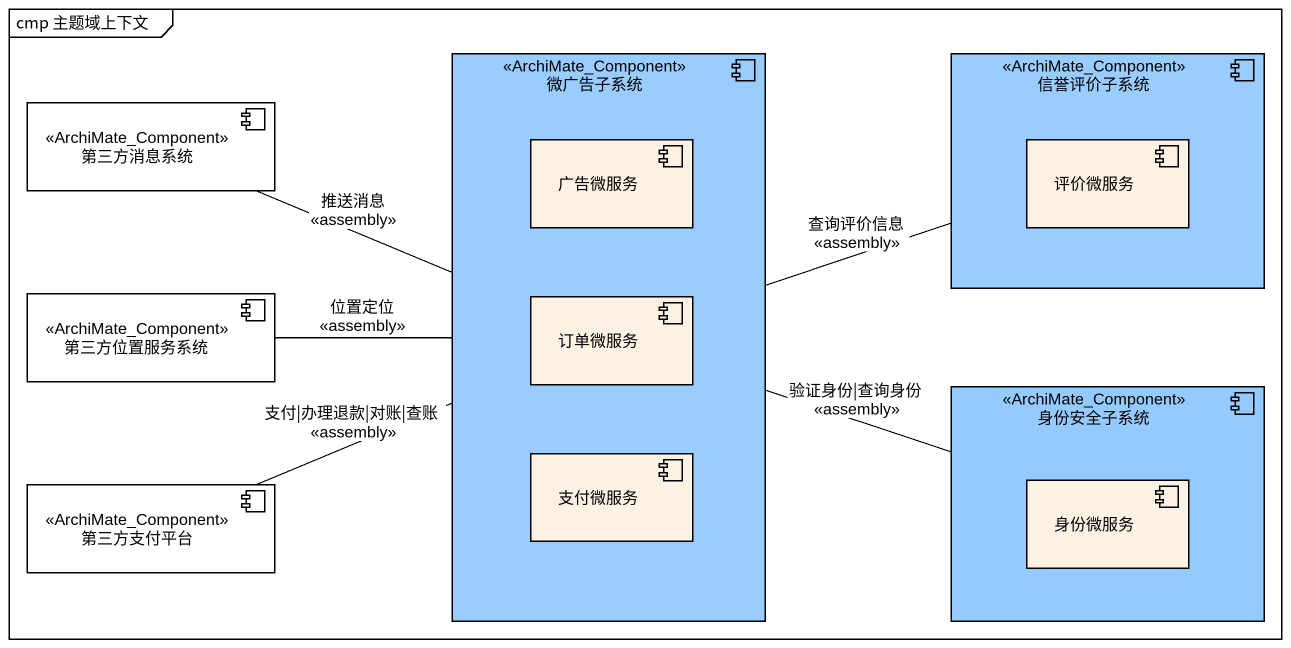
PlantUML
@startuml
mainframe cmp 主题域上下文
component 微广告子系统 <<ArchiMate_Component>> #99CCFF {
  component 广告微服务
  component 订单微服务
  component 支付微服务
}
component 信誉评价子系统 <<ArchiMate_Component>> #99CCFF {
  component 评价微服务
}
component 第三方消息系统 <<ArchiMate_Component>> #FFFFFF
component 第三方位置服务系统 <<ArchiMate_Component>> #FFFFFF
component 身份安全子系统 <<ArchiMate_Component>> #95CAFF {
  component 身份微服务
}
component 第三方支付平台 <<ArchiMate_Component>> #FFFFFF
微广告子系统 -right- 信誉评价子系统 : 查询评价信息\n<<assembly>>
微广告子系统 -left- 第三方消息系统 : 推送消息\n<<assembly>>
微广告子系统 -right- 身份安全子系统 : 验证身份|查询身份\n<<assembly>>
第三方位置服务系统 -right- 微广告子系统 : 位置定位\n<<assembly>>
第三方支付平台 -right- 微广告子系统 : 支付|办理退款|对账|查账\n<<assembly>>
@enduml
